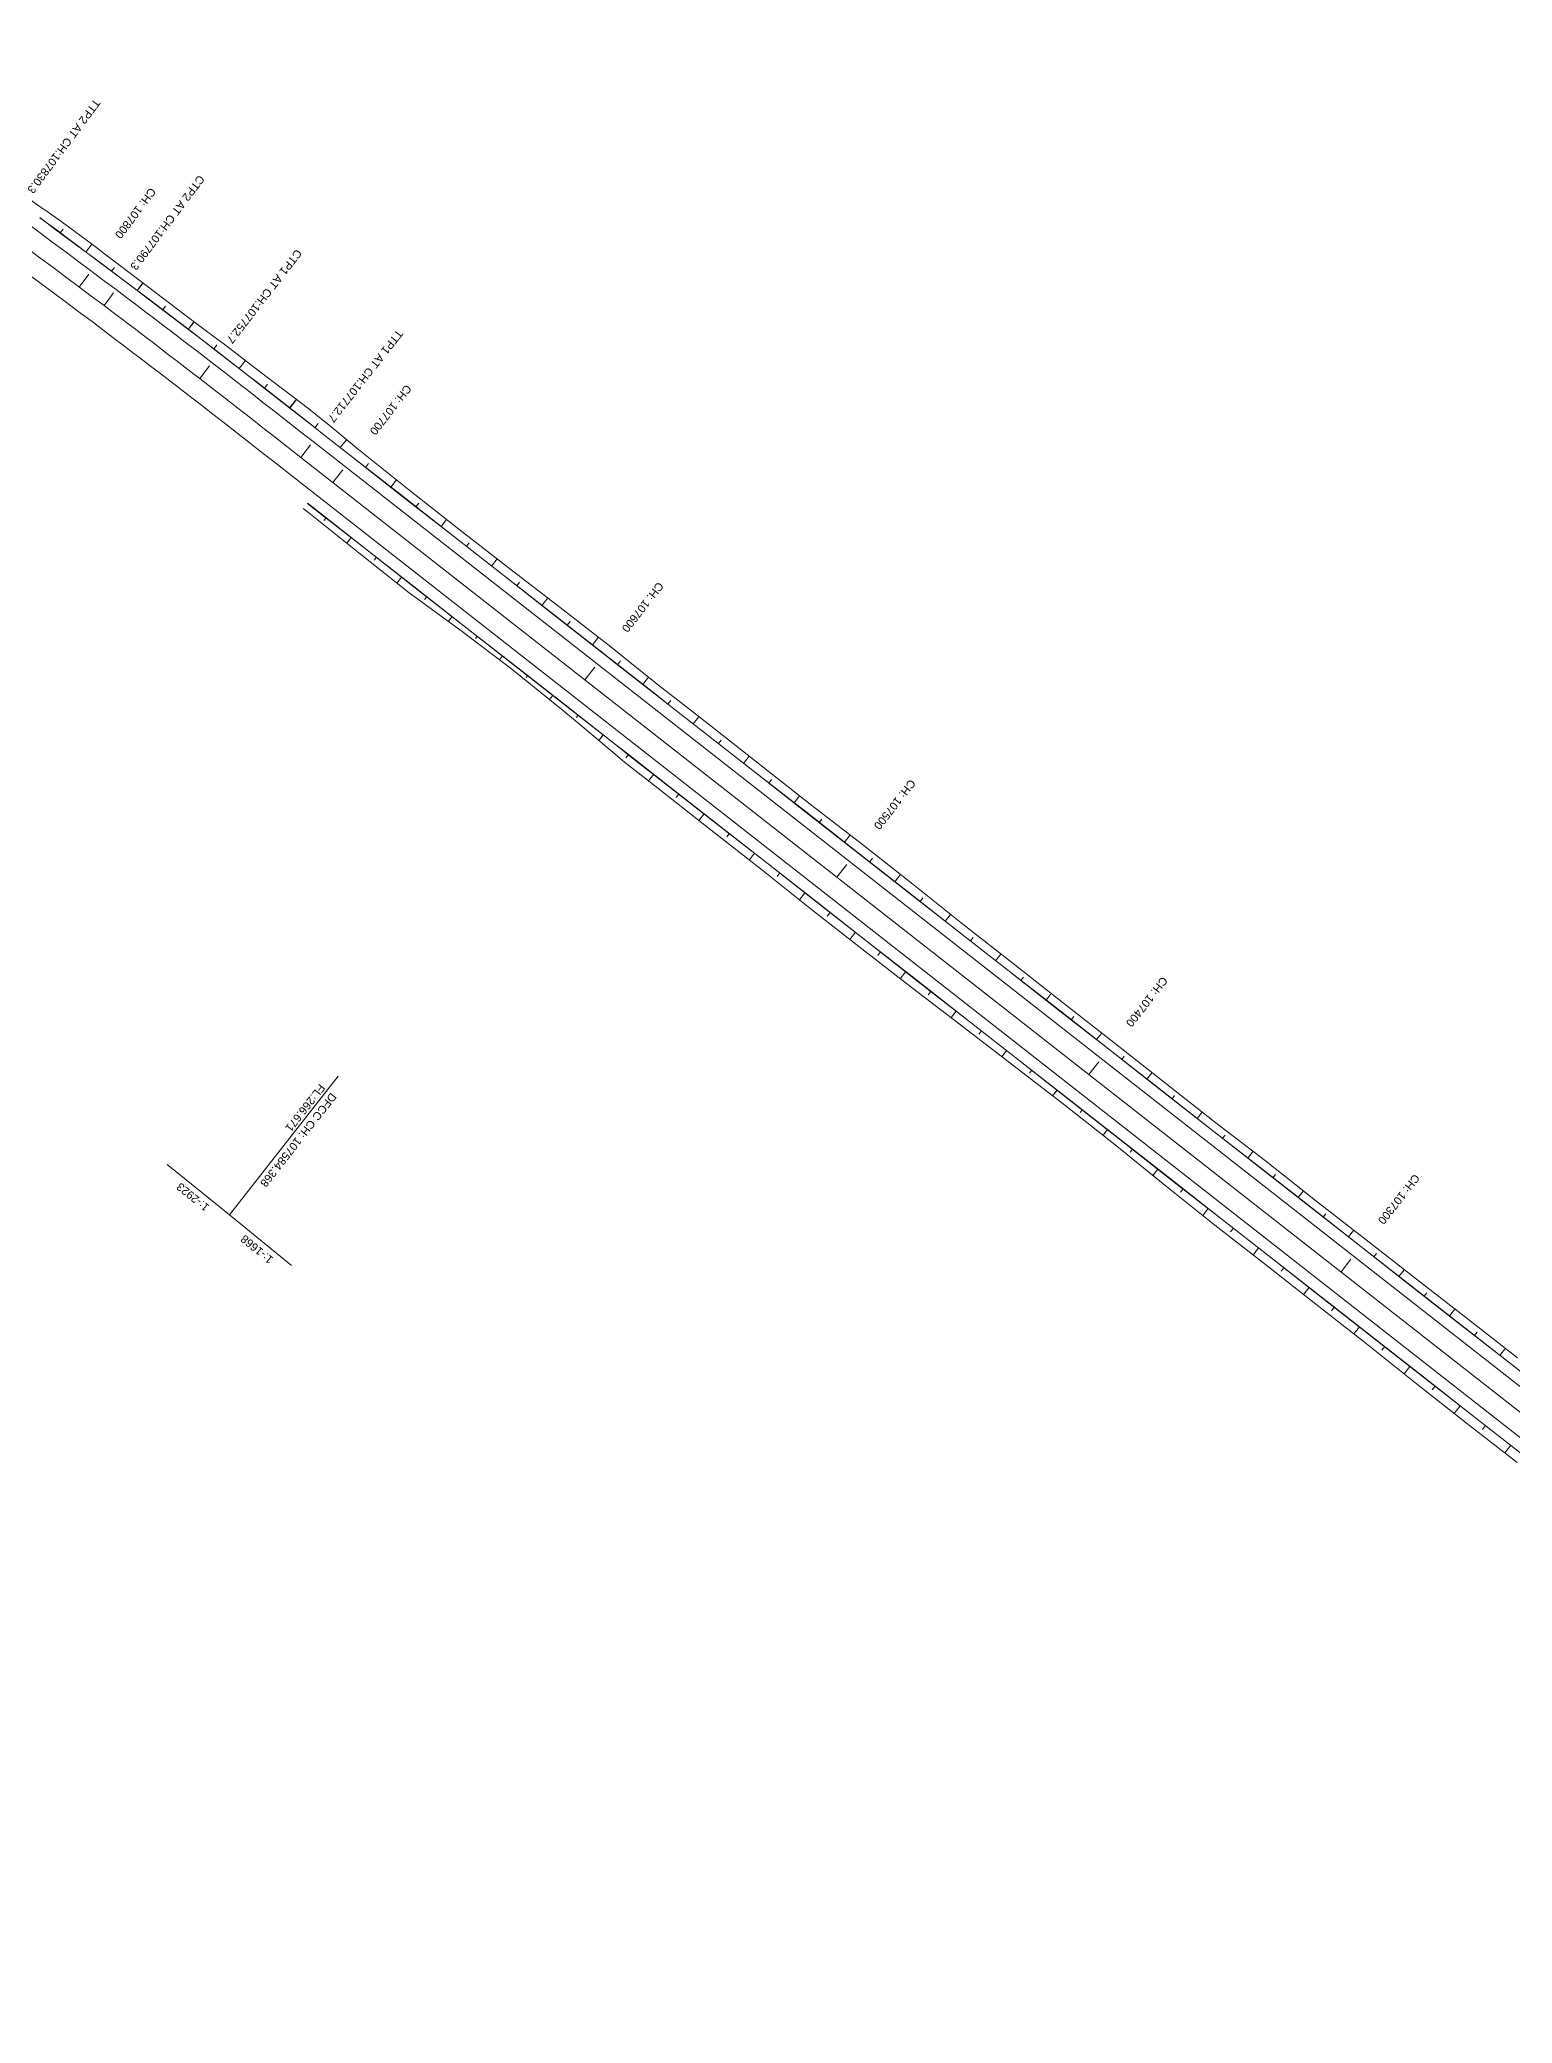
# Model space of a CAD drawing. Header units: metres. Extents: x 644418 to 1306172, y 3366650 to 6747308.
# Drawn here: x 645843 to 646303, y 3378524 to 3379144 of the extents above; entities that cross this region are included whole.
import ezdxf

# ---------------------------------------------------------------- set-up
doc = ezdxf.new("R2010")
doc.units = ezdxf.units.M
doc.header["$MEASUREMENT"] = 0
for name, color, linetype, lineweight in [('Cardinal_Leader', 10, 'Continuous', 0), ('Proposed Chainage', 10, 'Continuous', 0), ('PROPOSED DFCC TOE LINE', 239, 'Continuous', 0), ('PROPOSED DFCC TOE SLOPES', 239, 'Continuous', 0), ('PROPOSED DFCC TRACK', 1, 'Continuous', 0), ('PROPOSED GRADES IN PLAN', 10, 'Continuous', 0), ('Proposed TPTC Chainages', 1, 'Continuous', 0)]:
    doc.layers.add(name, color=color, linetype=linetype, lineweight=lineweight)
doc.layers.add('PROPOSED DFCC FORMATION LINE', color=187, linetype='Continuous')
doc.layers.add("SARAI BANJARA STN. SRJ's", color=10, linetype='Continuous')
doc.styles.add('Style-Arial', font='arial.ttf')

msp = doc.modelspace()

# ---------------------------------------------------------------- linework, layer by layer
at = {"layer": 'Cardinal_Leader', "flags": 128}
for points in [[(645862.9044, 3379060.4363), (645865.9104, 3379064.4318)], [(645892.8138, 3379037.6392), (645895.8696, 3379041.5968)], [(645924.3649, 3379013.0522), (645927.447, 3379016.9892)]]:
    msp.add_lwpolyline(points, dxfattribs=at)
at = {"layer": 'Proposed Chainage', "flags": 128}
for points in [[(645858.1537, 3379070.2494), (645855.1591, 3379066.2454)], [(645937.4559, 3379009.1537), (645934.3738, 3379005.2166)], [(646016.1969, 3378947.5108), (646013.1148, 3378943.5737)], [(646094.938, 3378885.8678), (646091.8558, 3378881.9308)], [(646173.679, 3378824.2249), (646170.5968, 3378820.2878)], [(646252.42, 3378762.5819), (646249.3378, 3378758.6449)]]:
    msp.add_lwpolyline(points, dxfattribs=at)
at = {"layer": 'PROPOSED DFCC FORMATION LINE', "lineweight": 0, "flags": 128}
for points in [[(645929.7664, 3379021.5234), (645924.7269, 3379025.4673), (645919.9642, 3379029.1924), (645909.4446, 3379037.3984), (645908.9531, 3379037.7807), (645898.8964, 3379045.5766), (645893.1146, 3379050.0298), (645888.9459, 3379053.2268), (645878.9636, 3379060.8354), (645877.1945, 3379062.1769), (645868.9496, 3379068.4021), (645861.1958, 3379074.2176), (645858.268, 3379076.4053), (645847.5671, 3379084.3736), (645845.1459, 3379086.1722), (645842.8049, 3379087.9096)], [(645929.8052, 3379021.5565), (645924.7577, 3379025.5067), (645919.995, 3379029.2317), (645909.4753, 3379037.4378), (645908.9838, 3379037.8202), (645898.9269, 3379045.6162), (645893.1451, 3379050.0695), (645888.9763, 3379053.2665), (645878.9938, 3379060.8752), (645877.2247, 3379062.2167), (645868.9796, 3379068.4421), (645861.2257, 3379074.2577), (645858.2979, 3379076.4454), (645847.597, 3379084.4137), (645845.1758, 3379086.2123), (645842.8413, 3379087.9449)], [(646318.4949, 3378717.2046), (646302.7467, 3378729.5332), (646286.9985, 3378741.8618), (646271.2503, 3378754.1904), (646255.5021, 3378766.519), (646239.7539, 3378778.8476), (646224.0057, 3378791.1762), (646208.2575, 3378803.5048), (646192.5093, 3378815.8333), (646176.7611, 3378828.1619), (646161.0129, 3378840.4905), (646145.2647, 3378852.8191), (646129.5165, 3378865.1477), (646113.7683, 3378877.4763), (646098.0201, 3378889.8049), (646082.2719, 3378902.1335), (646066.5237, 3378914.462), (646050.7755, 3378926.7906), (646039.462, 3378935.6475), (646035.0273, 3378939.1192), (646023.7138, 3378947.9761), (646019.2791, 3378951.4478), (646003.5309, 3378963.7764), (645987.7827, 3378976.105), (645972.0345, 3378988.4336), (645956.2863, 3379000.7622), (645940.5381, 3379013.0908), (645930.5292, 3379020.9263), (645929.7664, 3379021.5234)], [(646318.5258, 3378717.244), (646302.7776, 3378729.5726), (646287.0294, 3378741.9012), (646271.2812, 3378754.2298), (646255.533, 3378766.5584), (646239.7847, 3378778.8869), (646224.0365, 3378791.2155), (646208.2883, 3378803.5441), (646192.5401, 3378815.8727), (646176.7919, 3378828.2013), (646161.0437, 3378840.5299), (646145.2955, 3378852.8585), (646129.5473, 3378865.1871), (646113.7991, 3378877.5157), (646098.0509, 3378889.8442), (646082.3027, 3378902.1728), (646066.5545, 3378914.5014), (646050.8063, 3378926.83), (646039.4928, 3378935.6869), (646035.0581, 3378939.1586), (646023.7446, 3378948.0154), (646019.3099, 3378951.4872), (646003.5617, 3378963.8158), (645987.8135, 3378976.1444), (645972.0653, 3378988.4729), (645956.3171, 3379000.8015), (645940.5689, 3379013.1301), (645930.56, 3379020.9656), (645929.8052, 3379021.5565)], [(646306.1355, 3378701.4171), (646290.3873, 3378713.7456), (646274.6391, 3378726.0742), (646258.8909, 3378738.4028), (646243.1427, 3378750.7314), (646227.3945, 3378763.06), (646211.6463, 3378775.3886), (646195.8981, 3378787.7172), (646180.1499, 3378800.0458), (646164.4017, 3378812.3744), (646148.6535, 3378824.7029), (646132.9053, 3378837.0315), (646117.1571, 3378849.3601), (646101.4089, 3378861.6887), (646085.6607, 3378874.0173), (646069.9125, 3378886.3459), (646054.1643, 3378898.6745), (646038.4161, 3378911.0031), (646027.1026, 3378919.8599), (646022.6679, 3378923.3316), (646011.3544, 3378932.1885), (646006.9197, 3378935.6602), (645991.1715, 3378947.9888), (645975.4233, 3378960.3174), (645959.6751, 3378972.646), (645943.9269, 3378984.9746), (645928.1787, 3378997.3032), (645926.461, 3378998.6478)], [(646306.1664, 3378701.4564), (646290.4182, 3378713.785), (646274.6699, 3378726.1136), (646258.9217, 3378738.4422), (646243.1735, 3378750.7708), (646227.4253, 3378763.0994), (646211.6771, 3378775.428), (646195.9289, 3378787.7565), (646180.1807, 3378800.0851), (646164.4325, 3378812.4137), (646148.6843, 3378824.7423), (646132.9361, 3378837.0709), (646117.1879, 3378849.3995), (646101.4397, 3378861.7281), (646085.6915, 3378874.0567), (646069.9433, 3378886.3853), (646054.1951, 3378898.7138), (646038.4469, 3378911.0424), (646027.1334, 3378919.8993), (646022.6987, 3378923.371), (646011.3852, 3378932.2279), (646006.9505, 3378935.6996), (645991.2023, 3378948.0282), (645975.4541, 3378960.3568), (645959.7059, 3378972.6854), (645943.9577, 3378985.014), (645928.2095, 3378997.3425), (645926.477, 3378998.6988)]]:
    msp.add_lwpolyline(points, dxfattribs=at)
at = {"layer": 'PROPOSED DFCC TOE LINE', "lineweight": 0, "flags": 128}
for points in [[(645633.6686, 3379246.0424), (645638.2698, 3379243.8353), (645653.9689, 3379231.4294), (645670.13, 3379219.6461), (645686.4361, 3379208.0582), (645702.4037, 3379196.0141), (645718.6575, 3379184.3557), (645734.612, 3379172.2939), (645750.1761, 3379159.7059), (645766.4092, 3379148.0197), (645782.5167, 3379136.1642), (645798.7002, 3379124.411), (645814.7023, 3379112.4134), (645830.5924, 3379100.2648), (645838.3588, 3379094.484), (645844.2896, 3379090.4001)], [(645844.3562, 3379090.35), (645846.9316, 3379088.5766), (645849.3685, 3379086.7976), (645860.1108, 3379078.8738), (645863.031, 3379076.6714), (645870.7658, 3379070.8163), (645878.9904, 3379064.5469), (645880.7523, 3379063.1923), (645890.7223, 3379055.5474), (645894.963, 3379052.4356), (645900.8523, 3379048.1096), (645910.9143, 3379040.302), (645911.4126, 3379039.9277), (645922.078, 3379031.8966), (645926.8742, 3379028.2115), (645931.7952, 3379024.2234)], [(645931.7952, 3379024.2234), (645932.5997, 3379023.571), (645942.3868, 3379015.4523), (645958.0243, 3379002.9822), (645973.7358, 3378990.6068), (645989.532, 3378978.3395), (646005.4019, 3378966.1664), (646021.182, 3378953.8785), (646025.5754, 3378950.354), (646036.7773, 3378941.3547), (646041.2122, 3378937.8832), (646052.5313, 3378929.0335), (646068.2613, 3378916.6816), (646083.9661, 3378904.2976), (646099.8533, 3378892.1466), (646115.5514, 3378879.7539), (646131.1674, 3378867.2565), (646146.8919, 3378854.8976), (646162.6204, 3378842.5439), (646178.3872, 3378830.239), (646194.1289, 3378817.9021), (646209.7777, 3378805.4466), (646225.7078, 3378793.3503), (646241.3942, 3378780.9429), (646257.1464, 3378768.6193), (646272.8945, 3378756.2906), (646288.6982, 3378744.0329), (646304.5024, 3378731.7758)], [(646304.3385, 3378699.1216), (646288.5189, 3378711.359), (646272.8487, 3378723.7871), (646257.1755, 3378736.2115), (646241.4496, 3378748.5687), (646225.6875, 3378760.8795), (646209.9087, 3378773.1691), (646194.2944, 3378785.6686), (646178.7825, 3378798.2991), (646163.1002, 3378810.7119), (646147.1933, 3378822.8378), (646131.3811, 3378835.0846), (646115.481, 3378847.2191), (646099.684, 3378859.4853), (646083.9102, 3378871.7813), (646068.3302, 3378884.3247), (646052.5707, 3378896.6389), (646036.8065, 3378908.9471), (646025.5272, 3378917.8476), (646021.2114, 3378921.4711), (646010.2033, 3378930.7182), (646005.8785, 3378934.3302), (645990.2944, 3378946.8685), (645974.3238, 3378958.913), (645958.2099, 3378970.7744), (645942.5382, 3378983.2008), (645926.9045, 3378995.6756), (645925.1033, 3378997.0673)]]:
    msp.add_lwpolyline(points, dxfattribs=at)
at = {"layer": 'PROPOSED DFCC TOE SLOPES', "linetype": 'Continuous', "flags": 128}
for points in [[(645849.1976, 3379083.1594), (645850.1009, 3379084.3753)], [(645849.2044, 3379083.1544), (645850.109, 3379084.3693)], [(645857.225, 3379077.182), (645859.0613, 3379079.648)], [(645857.2392, 3379077.1714), (645859.0813, 3379079.6332)], [(645865.2457, 3379071.1801), (645866.1569, 3379072.3978)], [(645865.2626, 3379071.1674), (645866.1772, 3379072.3824)], [(645873.2522, 3379065.1535), (645875.0541, 3379067.5474)], [(645873.2716, 3379065.1388), (645875.0812, 3379067.5268)], [(645881.2416, 3379059.0991), (645882.1326, 3379060.2748)], [(645881.2588, 3379059.0859), (645882.1532, 3379060.2591)], [(645889.2114, 3379053.0232), (645890.9874, 3379055.3529)], [(645889.2347, 3379053.0053), (645891.0204, 3379055.3286)], [(645897.1634, 3379046.9114), (645898.1233, 3379048.1602)], [(645897.1839, 3379046.8955), (645898.1484, 3379048.1414)], [(645905.0915, 3379040.7742), (645907.0482, 3379043.3019)], [(645905.1043, 3379040.7643), (645907.0664, 3379043.2877)], [(645912.9986, 3379034.626), (645914.0058, 3379035.9213)], [(645913.0088, 3379034.6181), (645914.0182, 3379035.9118)], [(645920.8926, 3379028.4662), (645923.0104, 3379031.1802)], [(645920.9004, 3379028.4601), (645923.0218, 3379031.1714)], [(645928.7761, 3379022.2979), (645929.8224, 3379023.6351)], [(645928.7775, 3379022.2968), (645929.8241, 3379023.6337)], [(645936.7137, 3379016.0847), (645938.6471, 3379018.5545)], [(645936.7138, 3379016.0846), (645938.6472, 3379018.5543)], [(645944.5879, 3379009.9203), (645945.498, 3379011.0829)], [(645952.462, 3379003.756), (645954.2269, 3379006.0104)], [(645960.3361, 3378997.5917), (645961.2004, 3378998.6957)], [(645932.2593, 3378994.1721), (645931.5921, 3378993.3198)], [(645968.2102, 3378991.4274), (645969.9204, 3378993.6121)], [(645940.1334, 3378988.0078), (645938.7417, 3378986.2301)], [(645976.0843, 3378985.2631), (645976.9411, 3378986.3576)], [(645948.0075, 3378981.8435), (645947.2879, 3378980.9244)], [(645983.9584, 3378979.0988), (645985.696, 3378981.3185)], [(645955.8816, 3378975.6792), (645954.4042, 3378973.792)], [(645991.8325, 3378972.9346), (645992.7228, 3378974.0718)], [(645963.7557, 3378969.5149), (645963.0547, 3378968.6195)], [(645999.7066, 3378966.7703), (646001.548, 3378969.1225)], [(645971.6298, 3378963.3506), (645970.4107, 3378961.7934)], [(646007.5807, 3378960.606), (646008.5203, 3378961.8062)], [(645979.5039, 3378957.1863), (645978.9674, 3378956.501)], [(646015.4548, 3378954.4417), (646017.3499, 3378956.8625)], [(645987.378, 3378951.0221), (645986.4161, 3378949.7933)], [(646023.3289, 3378948.2774), (646024.2615, 3378949.4686)], [(645995.2521, 3378944.8578), (645994.7771, 3378944.2509)], [(646031.203, 3378942.1131), (646032.9908, 3378944.3967)], [(646003.1262, 3378938.6935), (646002.0941, 3378937.375)], [(646039.0771, 3378935.9488), (646039.9522, 3378937.0666)], [(646011.0003, 3378932.5292), (646010.4142, 3378931.7804)], [(646046.9512, 3378929.7845), (646048.7052, 3378932.025)], [(646018.8744, 3378926.3649), (646017.4903, 3378924.5969)], [(646054.8253, 3378923.6202), (646055.7009, 3378924.7386)], [(646026.7485, 3378920.2006), (646025.9506, 3378919.1813)], [(646062.6994, 3378917.4559), (646064.4414, 3378919.6811)], [(646034.6226, 3378914.0363), (646032.9938, 3378911.9557)], [(646070.5735, 3378911.2916), (646071.4367, 3378912.3943)], [(646042.4967, 3378907.872), (646041.6786, 3378906.8269)], [(646078.4476, 3378905.1273), (646080.1524, 3378907.3049)], [(646050.3708, 3378901.7077), (646048.7426, 3378899.6278)], [(646086.3217, 3378898.963), (646087.1867, 3378900.0679)], [(646058.2449, 3378895.5434), (646057.4342, 3378894.5078)], [(646094.1958, 3378892.7987), (646095.9953, 3378895.0973)], [(646066.119, 3378889.3791), (646064.5032, 3378887.3151)], [(646102.0699, 3378886.6344), (646102.9801, 3378887.7971)], [(646073.9931, 3378883.2148), (646073.165, 3378882.1569)], [(646109.944, 3378880.4701), (646111.7393, 3378882.7633)], [(646081.8672, 3378877.0505), (646080.1268, 3378874.8273)], [(646089.7413, 3378870.8862), (646088.854, 3378869.7527)], [(646117.8181, 3378874.3058), (646118.6927, 3378875.4229)], [(646097.6154, 3378864.7219), (646095.8535, 3378862.4713)], [(646125.6922, 3378868.1416), (646127.3752, 3378870.2913)], [(646105.4895, 3378858.5576), (646104.6179, 3378857.4443)], [(646133.5663, 3378861.9773), (646134.3887, 3378863.0277)], [(646113.3636, 3378852.3933), (646111.6449, 3378850.1978)], [(646141.4404, 3378855.813), (646143.0733, 3378857.8988)], [(646121.2377, 3378846.2291), (646120.4038, 3378845.1638)], [(646149.3145, 3378849.6487), (646150.1256, 3378850.6847)], [(646129.1118, 3378840.0648), (646127.52, 3378838.0313)], [(646157.1886, 3378843.4844), (646158.8009, 3378845.5439)], [(646136.9859, 3378833.9005), (646136.2167, 3378832.9178)], [(646165.0627, 3378837.3201), (646165.8689, 3378838.3498)], [(646144.86, 3378827.7362), (646143.3535, 3378825.8118)], [(646172.9368, 3378831.1558), (646174.5584, 3378833.2271)], [(646152.7342, 3378821.5719), (646152.0091, 3378820.6457)], [(646180.8109, 3378824.9915), (646181.6231, 3378826.029)], [(646160.6083, 3378815.4076), (646159.2374, 3378813.6565)], [(646188.685, 3378818.8272), (646190.3062, 3378820.898)], [(646168.4824, 3378809.2433), (646167.8077, 3378808.3815)], [(646196.5591, 3378812.6629), (646197.3561, 3378813.681)], [(646176.3565, 3378803.079), (646174.9743, 3378801.3134)], [(646204.4332, 3378806.4986), (646205.9775, 3378808.4713)], [(646184.2306, 3378796.9147), (646183.5011, 3378795.9829)], [(646212.3073, 3378800.3343), (646213.0908, 3378801.3351)], [(646192.1047, 3378790.7504), (646190.5275, 3378788.7358)], [(646220.1815, 3378794.17), (646221.8393, 3378796.2878)], [(646199.9788, 3378784.5861), (646199.1443, 3378783.5202)], [(646228.0556, 3378788.0057), (646228.8986, 3378789.0827)], [(646207.8529, 3378778.4218), (646206.117, 3378776.2044)], [(646235.9297, 3378781.8414), (646237.585, 3378783.9559)], [(646215.727, 3378772.2575), (646214.8467, 3378771.1331)], [(646243.8038, 3378775.6771), (646244.6244, 3378776.7254)], [(646223.6011, 3378766.0932), (646221.8558, 3378763.8639)], [(646251.6779, 3378769.5128), (646253.3212, 3378771.6119)], [(646231.4752, 3378759.9289), (646230.608, 3378758.8213)], [(646259.552, 3378763.3486), (646260.3741, 3378764.3987)], [(646239.3493, 3378753.7646), (646237.622, 3378751.5582)], [(646267.4261, 3378757.1843), (646269.0702, 3378759.2845)], [(646247.2234, 3378747.6003), (646246.3585, 3378746.4956)], [(646275.3002, 3378751.02), (646276.1294, 3378752.0792)], [(646283.1743, 3378744.8557), (646284.8604, 3378747.0095)], [(646255.0975, 3378741.4361), (646253.3566, 3378739.2123)], [(646262.9716, 3378735.2718), (646262.0888, 3378734.1441)], [(646291.0484, 3378738.6914), (646291.9054, 3378739.7861)], [(646298.9225, 3378732.5271), (646300.6645, 3378734.7523)], [(646270.8457, 3378729.1075), (646269.0426, 3378726.8043)], [(646278.7198, 3378722.9432), (646277.7991, 3378721.7671)], [(646286.5939, 3378716.7789), (646284.7136, 3378714.377)], [(646294.468, 3378710.6146), (646293.5275, 3378709.4133)], [(646302.3421, 3378704.4503), (646300.4969, 3378702.0933)]]:
    msp.add_lwpolyline(points, dxfattribs=at)
at = {"layer": 'PROPOSED DFCC TRACK', "color": 12, "flags": 128}
msp.add_lwpolyline([(646418.7438, 3378626.0243), (645924.3649, 3379013.0522), (645920.4277, 3379016.1342), (645916.4899, 3379019.2154), (645912.5508, 3379022.2949), (645908.6098, 3379025.372), (645904.6663, 3379028.4458), (645900.7195, 3379031.5155), (645896.7689, 3379034.5802), (645892.8138, 3379037.6392, 0.00313394), (645862.9044, 3379060.4363), (645858.9065, 3379063.4391), (645854.9042, 3379066.436), (645850.8982, 3379069.428), (645846.889, 3379072.4158), (645842.8774, 3379075.4002), (645838.8639, 3379078.3821)], format="xyb", dxfattribs=at)
at = {"layer": 'PROPOSED GRADES IN PLAN', "color": 2, "linetype": 'Continuous', "lineweight": 0}
msp.add_line((645936.0413, 3378819.7632), (645902.1377, 3378776.4556), dxfattribs=at)
at = {"layer": 'PROPOSED GRADES IN PLAN', "color": 2, "linetype": 'Continuous', "lineweight": 0, "flags": 128}
msp.add_lwpolyline([(645921.4383, 3378760.5658), (645902.1377, 3378776.4556), (645882.6705, 3378792.1409)], dxfattribs=at)
at = {"layer": "SARAI BANJARA STN. SRJ's", "color": 1, "lineweight": 13, "flags": 128}
for points in [[(646498.5438, 3378571.4897), (646422.5965, 3378630.9456), (645928.2176, 3379017.9735), (645924.2802, 3379021.0557), (645920.3414, 3379024.1376), (645916.4003, 3379027.2188), (645912.4562, 3379030.2983), (645908.506, 3379033.3773), (645904.5535, 3379036.4513), (645900.5963, 3379039.5213), (645896.6376, 3379042.5831, 0.00313394), (645866.6619, 3379065.4307), (645862.6563, 3379068.4392), (645858.6473, 3379071.4412), (645854.6355, 3379074.4375), (645850.6238, 3379077.4272), (645846.608, 3379080.4147), (645842.5914, 3379083.399), (645838.5745, 3379086.3808), (645834.5581, 3379089.361), (644446.225, 3380119.4372)], [(646539.0751, 3378523.8846), (646414.8911, 3378621.103), (645920.5122, 3379008.1309), (645916.5752, 3379011.2128), (645912.6384, 3379014.2931), (645908.7014, 3379017.3711), (645904.7635, 3379020.4458), (645900.8266, 3379023.5143), (645896.8855, 3379026.5796), (645892.9416, 3379029.6392), (645888.9901, 3379032.6954, 0.00313394), (645859.1469, 3379055.4419), (645855.1566, 3379058.439), (645851.1611, 3379061.4309), (645847.1608, 3379064.4185), (645843.1543, 3379067.4043), (645839.1469, 3379070.3857), (645835.1365, 3379073.3652), (645831.1239, 3379076.3439), (645827.1096, 3379079.3226), (644752.6733, 3379876.5026)]]:
    msp.add_lwpolyline(points, format="xyb", dxfattribs=at)

# ---------------------------------------------------------------- texts
at = {"layer": 'Proposed Chainage', "char_height": 2.5, "attachment_point": 6, "line_spacing_factor": 0.6, "style": 'Style-Arial'}
for s, insert, rotation in [('CH: 107800', (645867.1376, 3379081.8448), 233.2069094), ('CH: 107700', (645946.7024, 3379020.5482), 231.9441423), ('CH: 107600', (646025.4434, 3378958.9052), 231.9441423), ('CH: 107500', (646104.1844, 3378897.2623), 231.9441423), ('CH: 107400', (646182.9254, 3378835.6194), 231.9441423), ('CH: 107300', (646261.6664, 3378773.9764), 231.9441423)]:
    msp.add_mtext(s, dxfattribs=dict(at, insert=insert, rotation=rotation))
at = {"layer": 'PROPOSED GRADES IN PLAN', "color": 2, "lineweight": 0, "insert": (645932.9592, 3378815.4095), "char_height": 2.5, "attachment_point": 4, "rotation": 231.9441423, "line_spacing_factor": 1.08, "style": 'Style-Arial'}
msp.add_mtext('DFCC CH: 107584.368\\PFL:266.671', dxfattribs=at)
at = {"layer": 'PROPOSED GRADES IN PLAN', "color": 2, "lineweight": 13, "char_height": 2.5, "line_spacing_factor": 0.84, "style": 'Style-Arial'}
for s, insert, attachment_point, rotation in [('1:-2923', (645896.0595, 3378779.2355), 7, 141.1405521), ('1:-1668', (645906.9063, 3378770.4011), 9, 140.5358353)]:
    msp.add_mtext(s, dxfattribs=dict(at, insert=insert, attachment_point=attachment_point, rotation=rotation))
at = {"layer": 'Proposed TPTC Chainages', "char_height": 2.5, "attachment_point": 6, "line_spacing_factor": 0.6, "style": 'Style-Arial'}
for s, insert, rotation in [('TTP2 AT CH:107830.3', (645839.7717, 3379095.9715), 233.4263658), ('CTP2 AT CH:107790.3', (645871.9223, 3379072.0061), 233.0443759), ('CTP1 AT CH:107752.7', (645901.9813, 3379049.0951), 232.3261323), ('TTP1 AT CH:107712.7', (645933.6113, 3379024.4467), 231.9441423)]:
    msp.add_mtext(s, dxfattribs=dict(at, insert=insert, rotation=rotation))

doc.saveas('drawing.dxf')
